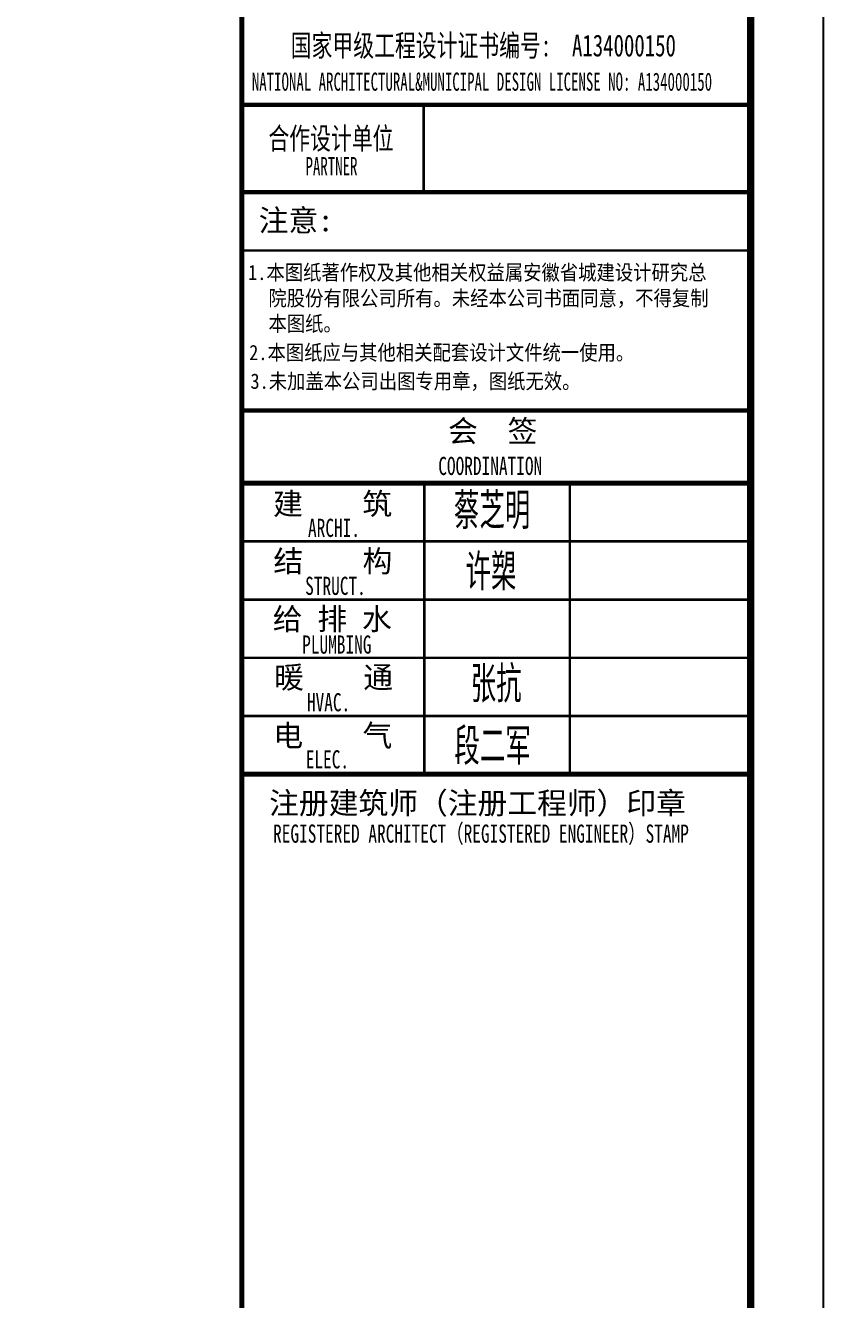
# Model space of a CAD drawing. Extents: x 1031190 to 1725648, y 733081 to 1571294.
# Drawn here: x 1172579 to 1183549, y 1239697 to 1257209 of the extents above; entities that cross this region are included whole.
import ezdxf

# ---------------------------------------------------------------- set-up
doc = ezdxf.new("R2010")
doc.units = 0
doc.header["$LTSCALE"] = 1000
doc.header["$MEASUREMENT"] = 0
doc.layers.add('ZC', color=6, linetype='Continuous', lineweight=40)
doc.layers.add('图框', color=140, linetype='Continuous')
doc.layers.add('图签文字', color=147, linetype='Continuous')
doc.styles.add('HT', font='simhei.ttf')
doc.styles.add('建筑图签-1', font='simhei.ttf', dxfattribs={"width": 0.7})
doc.styles.add('建筑图签-2', font='TXT.shx', dxfattribs={"width": 0.5, "bigfont": 'HZTXT.shx'})

# ---------------------------------------------------------------- blocks, each defined once
blk = doc.blocks.new('GDGDGRDGDRGDR')
at = {"layer": '图框'}
blk.add_lwpolyline([(148132.8, -148204.2), (190182.8, -148204.2), (190182.8, -118504.2), (148132.8, -118504.2)], close=True, dxfattribs=at)
at = {"layer": '图框', "const_width": 50}
blk.add_lwpolyline([(149382.8, -147704.2), (189682.8, -147704.2), (189682.8, -119004.2), (149382.8, -119004.2)], close=True, dxfattribs=at)
blk = doc.blocks.new('A$C58EE6059')
at = {"layer": '图框'}
blk.add_line((-6995, 52600), (5, 52600), dxfattribs=at)
for points, const_width in [([(-6995, 0), (-6995, 57400)], 70), ([(-6995, 52600), (5, 52600)], 60), ([(-6995, 52600), (5, 52600)], 60), ([(-4495, 52600), (-4495, 51400)], 35), ([(-6995, 51400), (5, 51400)], 60), ([(-6995, 51400), (5, 51400)], 60), ([(-6995, 50599), (5, 50599)], 35), ([(-6987, 48400), (13, 48400)], 60), ([(-6987, 47400), (13, 47400)], 70), ([(-6987, 47400), (13, 47400)], 70), ([(-4487, 47400), (-4487, 43400)], 35), ([(-2487, 47400), (-2487, 43400)], 35), ([(-6987, 46600), (13, 46600)], 35), ([(-6987, 45800), (13, 45800)], 35), ([(-6987, 45000), (13, 45000)], 35), ([(-6987, 44200), (13, 44200)], 35), ([(-6987, 43400), (13, 43400)], 70)]:
    blk.add_lwpolyline(points, dxfattribs=dict(at, const_width=const_width))
for s, height, style, width, p in [('NATIONAL ARCHITECTURAL&MUNICIPAL DESIGN LICENSE NO: A134000150', 250, '建筑图签-1', 0.6, (-6858, 52795)), ('PARTNER', 250, '建筑图签-1', 0.6, (-6120, 51634)), ('1.本图纸著作权及其他相关权益属安徽省城建设计研究总', 210, 'HT', 0.88, (-6909, 50193)), ('院股份有限公司所有。未经本公司书面同意，不得复制', 210, 'HT', 0.88, (-6630, 49839)), ('本图纸。', 210, 'HT', 0.88, (-6630, 49489)), (' 2.本图纸应与其他相关配套设计文件统一使用。 ', 210, 'HT', 0.88, (-7020, 49092)), ('3.未加盖本公司出图专用章，图纸无效。', 210, 'HT', 0.88, (-6877, 48698)), ('COORDINATION', 250, '建筑图签-1', 0.7, (-4295, 47513)), ('ARCHI.', 250, '建筑图签-1', 0.7, (-6086, 46662)), ('STRUCT.', 250, '建筑图签-1', 0.7, (-6125, 45865)), ('PLUMBING', 250, '建筑图签-1', 0.7, (-6166, 45058)), ('HVAC.', 250, '建筑图签-1', 0.7, (-6101, 44265)), ('ELEC.', 250, '建筑图签-1', 0.7, (-6117, 43480)), ('REGISTERED ARCHITECT（REGISTERED ENGINEER）STAMP', 250, '建筑图签-1', 0.7, (-6566, 42459))]:
    blk.add_text(s, height=height, dxfattribs=dict(at, style=style, width=width)).set_placement(p)
at = {"layer": '图签文字', "color": 7, "style": '建筑图签-1', "width": 0.7}
for s, p in [('国家甲级工程设计证书编号:  A134000150', (-6323, 53267)), ('合作设计单位', (-6630, 51990))]:
    blk.add_text(s, height=300, dxfattribs=at).set_placement(p)
at = {"layer": '图签文字', "color": 7, "style": '建筑图签-1'}
for s, p in [('注意:', (-6764, 50863)), ('会  签', (-4160, 47968)), ('建    筑', (-6565, 46967)), ('结    构', (-6561, 46179)), ('给 排 水', (-6570, 45385)), ('暖    通', (-6552, 44582)), ('电    气', (-6562, 43782)), ('注册建筑师（注册工程师）印章', (-6620, 42854))]:
    blk.add_text(s, height=300, dxfattribs=at).set_placement(p)
at = {"layer": '图签文字', "color": 1, "style": '建筑图签-2', "width": 0.7}
for s, p in [('蔡芝明', (-4080, 46771)), ('许槊', (-3921, 45928)), ('张抗', (-3849, 44387)), ('段二军', (-4074, 43532))]:
    blk.add_text(s, height=500, dxfattribs=at).set_placement(p)

msp = doc.modelspace()

# ---------------------------------------------------------------- block references
at = {"xscale": 2, "yscale": 2, "zscale": 2}
msp.add_blockref('GDGDGRDGDRGDR', (803182.9, 1498925.5), dxfattribs=at)
at = {"layer": 'ZC'}
msp.add_blockref('A$C58EE6059', (1182548.5, 1203517.1), dxfattribs=at)

doc.saveas('drawing.dxf')
